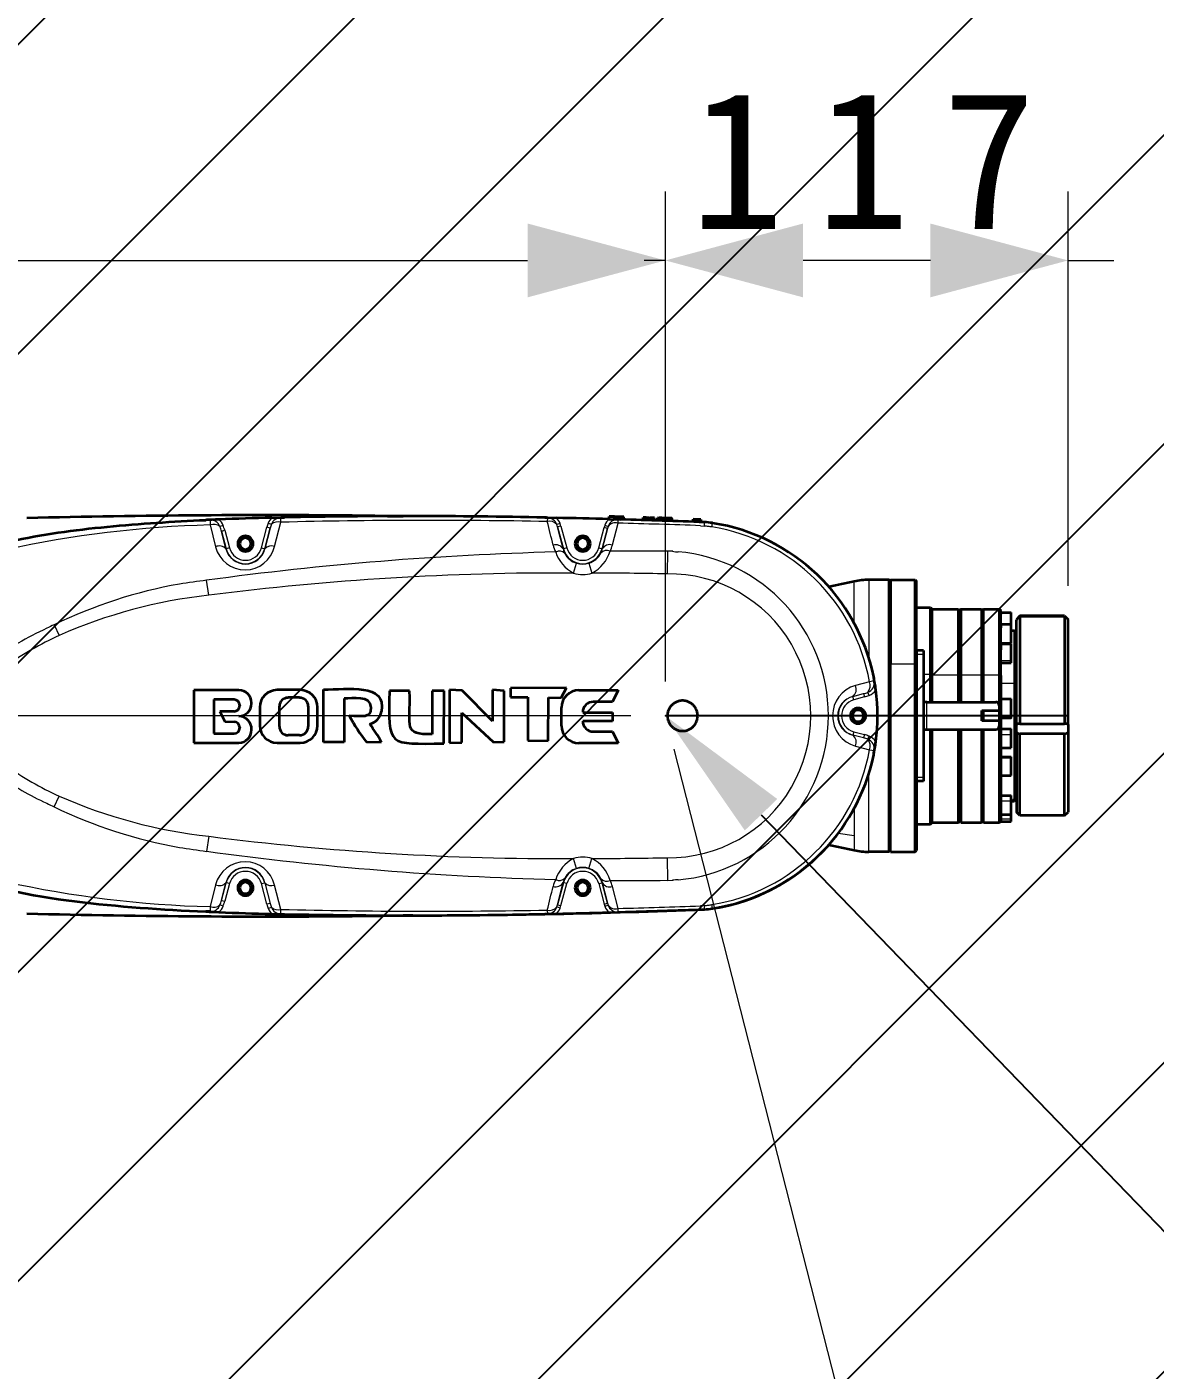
# Model space of a CAD drawing. Header units: millimetres. Extents: x 116 to 5831, y 100 to 4110.
# Drawn here: x 1907.9 to 2235.7, y 3316.3 to 3706.6 of the extents above; entities that cross this region are included whole.
import ezdxf
from ezdxf import colors
from ezdxf.entities.mleader import LeaderData, LeaderLine
from ezdxf.math import Vec2, Vec3

# ---------------------------------------------------------------- set-up
doc = ezdxf.new("R2010")
doc.units = ezdxf.units.MM
doc.header["$MEASUREMENT"] = 0
doc.linetypes.add('DASHEDDOT', pattern=[9.2, 3, -3, 0.2, -3])
doc.layers.get('0').update_dxf_attribs({"lineweight": 18})
doc.layers.add('图层0000', color=7, linetype='Continuous', lineweight=25)
doc.layers.add('图层1', color=7, linetype='Continuous', lineweight=35)
doc.dimstyles.new('线性样式 (GB)', dxfattribs={"dimtxt": 2, "dimasz": 2, "dimexe": 1, "dimexo": 0.5, "dimgap": 0.5, "dimtad": 1, "dimdsep": 46, "dimcen": -2.127267, "dimclrd": 7, "dimclre": 7, "dimclrt": 7, "dimadec": 0, "dimazin": 0, "dimtfac": 0.7, "dimtmove": 0, "dimatfit": 1, "dimfxl": 1, "dimfrac": 2, "dimtolj": 1, "dimtzin": 0, "dimlwd": 18, "dimlwe": 18, "dimarcsym": 0})

# ---------------------------------------------------------------- blocks, each defined once
blk = doc.blocks.new('DimBlk379')
at = {"layer": '图层0000', "color": 7, "linetype": 'Continuous', "lineweight": 18}
for p, q in [((1459.03, 3354.42), (1459.03, 3658.71)), ((2093.43, 3516.43), (2093.43, 3658.71)), ((1499.03, 3638.71), (2053.43, 3638.71))]:
    blk.add_line(p, q, dxfattribs=at)
at = {"layer": '图层0000', "color": 7, "linetype": 'Continuous', "lineweight": -3}
for points in [[(1499.03, 3649.43), (1459.03, 3638.71), (1499.03, 3627.99)], [(2053.43, 3627.99), (2093.43, 3638.71), (2053.43, 3649.43)]]:
    blk.add_solid(points, dxfattribs=at)
at = {"layer": '图层0000', "color": 7, "linetype": 'Continuous', "lineweight": 18, "insert": (1758.44, 3647.82), "char_height": 40, "attachment_point": 8, "line_spacing_factor": 1.2}
blk.add_mtext('\\T1.390625;\\W1;\\FSimSun|b0|i0;634.4', dxfattribs=at)
blk = doc.blocks.new('DimBlk380')
at = {"layer": '图层0000', "color": 7, "linetype": 'Continuous', "lineweight": 18}
for p, q in [((2093.43, 3516.43), (2093.43, 3658.71)), ((2210.43, 3544.18), (2210.43, 3658.71)), ((2093.43, 3638.71), (2087.29, 3638.71)), ((2170.43, 3638.71), (2133.43, 3638.71)), ((2210.43, 3638.71), (2223.73, 3638.71))]:
    blk.add_line(p, q, dxfattribs=at)
at = {"layer": '图层0000', "color": 7, "linetype": 'Continuous', "lineweight": -3}
for points in [[(2133.43, 3649.43), (2093.43, 3638.71), (2133.43, 3627.99)], [(2170.43, 3627.99), (2210.43, 3638.71), (2170.43, 3649.43)]]:
    blk.add_solid(points, dxfattribs=at)
at = {"layer": '图层0000', "color": 7, "linetype": 'Continuous', "lineweight": 18, "insert": (2155.51, 3647.82), "char_height": 40, "attachment_point": 8, "line_spacing_factor": 1.2}
blk.add_mtext('\\T1.343750;\\W1;\\FSimSun|b0|i0;117', dxfattribs=at)
blk = doc.blocks.new('DimBlk381')
at = {"layer": '图层0000', "color": 7, "linetype": 'Continuous', "lineweight": 18}
for p, q in [((2083.43, 3506.43), (816.68, 3506.43)), ((836.68, 3466.43), (836.68, 3384.42)), ((1449.03, 3344.42), (816.68, 3344.42)), ((836.68, 3344.42), (836.68, 3324.09))]:
    blk.add_line(p, q, dxfattribs=at)
at = {"layer": '图层0000', "color": 7, "linetype": 'Continuous', "lineweight": -3}
for points in [[(847.4, 3466.43), (836.68, 3506.43), (825.96, 3466.43)], [(825.96, 3384.42), (836.68, 3344.42), (847.4, 3384.42)]]:
    blk.add_solid(points, dxfattribs=at)
at = {"layer": '图层0000', "color": 7, "linetype": 'Continuous', "lineweight": 18, "insert": (827.58, 3396.1), "char_height": 40, "attachment_point": 8, "rotation": 90, "line_spacing_factor": 1.2}
blk.add_mtext('\\T1.484375;\\W1;\\FSimSun|b0|i0;162', dxfattribs=at)
blk = doc.blocks.new('DimBlk382')
at = {"layer": '图层0000', "color": 7, "linetype": 'Continuous', "lineweight": 18}
for p, q in [((2095.9, 3496.74), (2151.34, 3279.66)), ((1461.5, 3334.73), (1516.94, 3117.65)), ((1550.75, 3146.92), (2107.63, 3289.14))]:
    blk.add_line(p, q, dxfattribs=at)
at = {"layer": '图层0000', "color": 7, "linetype": 'Continuous', "lineweight": -3}
for points in [[(2110.29, 3278.75), (2146.39, 3299.04), (2104.98, 3299.52)], [(1548.09, 3157.31), (1511.99, 3137.03), (1553.4, 3136.54)]]:
    blk.add_solid(points, dxfattribs=at)
at = {"layer": '图层0000', "color": 7, "linetype": 'Continuous', "lineweight": 18, "insert": (1911.8, 3248.52), "char_height": 40, "attachment_point": 8, "rotation": 14.3259, "line_spacing_factor": 1.2}
blk.add_mtext('\\T1.406250;\\W1;\\FSimSun|b0|i0;654.76', dxfattribs=at)
blk = doc.blocks.new('ViewBlk16')
at = {"layer": '图层0000', "linetype": 'Continuous', "lineweight": -3}
h = blk.add_hatch(dxfattribs=at)
h.set_pattern_fill('ANSI31', color=256, scale=63.5, style=0, pattern_type=2)
h.set_pattern_definition([(45, (0, 0), (-44.9013, 44.9013), [])])
edge = h.paths.add_edge_path(flags=16)
edge.add_arc((1459.03, 2694.42), 1304.76, 355, 520)
edge.add_arc((848.23, 2916.73), 654.76, 359.30391, 520)
edge.add_arc((1459.03, 2694.42), 218.81, 7.8884, 78.4231)
edge.add_line((1675.77, 2724.45), (1675.77, 2144.68))
edge.add_arc((2106.55, 2637.77), 654.76, 228.85771, 355)
at = {"layer": '图层0000', "color": 251, "linetype": 'Continuous', "lineweight": 18}
for p, q in [((1981.73, 3562.67), (1981.7, 3564.01)), ((2008.98, 3564.5), (2008.64, 3564.51)), ((2059.15, 3563.97), (2059.13, 3562.86)), ((2079.68, 3562.4), (2079.71, 3563.47)), ((1961.19, 3561.88), (1962.75, 3555.52)), ((1964.96, 3561.73), (1964.03, 3561.39)), ((1964.44, 3560.05), (1965.41, 3560.31)), ((1965.77, 3554.91), (1964.44, 3560.05)), ((1964.44, 3560.05), (1965.82, 3554.93)), ((1965.41, 3560.31), (1966.78, 3555.19)), ((1976.07, 3555.19), (1977.68, 3561.19)), ((1977.04, 3554.93), (1978.65, 3560.93)), ((1978.65, 3560.93), (1977.1, 3554.91)), ((1978.65, 3560.93), (1977.68, 3561.19)), ((1978.06, 3562.4), (1978.99, 3562.06)), ((1979.9, 3555.6), (1981.73, 3562.67)), ((2062.85, 3562.29), (2061.91, 3561.96)), ((2063.08, 3561.56), (2062.11, 3561.3)), ((2063.73, 3554.9), (2062.11, 3561.3)), ((2062.11, 3561.3), (2063.82, 3554.93)), ((2063.08, 3561.56), (2064.78, 3555.19)), ((2074.07, 3555.19), (2075.66, 3561.11)), ((2075.04, 3554.93), (2076.62, 3560.85)), ((2076.62, 3560.85), (2075.12, 3554.9)), ((2076.62, 3560.85), (2075.66, 3561.11)), ((2075.86, 3561.77), (2076.8, 3561.45)), ((2078.04, 3556.05), (2079.68, 3562.4)), ((2103.67, 3561.65), (2104.83, 3561.55)), ((1965.82, 3554.93), (1965.77, 3554.91)), ((1966.78, 3555.19), (1965.82, 3554.93)), ((1976.07, 3555.19), (1977.04, 3554.93)), ((1977.04, 3554.93), (1977.1, 3554.91)), ((2063.82, 3554.93), (2063.73, 3554.9)), ((2064.78, 3555.19), (2063.82, 3554.93)), ((2074.07, 3555.19), (2075.04, 3554.93)), ((2075.12, 3554.9), (2075.04, 3554.93)), ((2094.04, 3554.23), (2093.92, 3547.66)), ((2095.56, 3554.21), (2094.04, 3554.23)), ((2066.75, 3547.89), (2067.65, 3550.75)), ((2071.21, 3550.76), (2072.11, 3547.89)), ((1960.79, 3541.43), (1960.16, 3545.81)), ((2148.32, 3533.31), (2148.32, 3545.46)), ((1915.85, 3532.89), (1917.29, 3529.75)), ((2195.43, 3534.18), (2196.43, 3535.17)), ((2196.43, 3535.17), (2209.43, 3535.17)), ((2209.43, 3535.17), (2210.43, 3534.18)), ((2194.73, 3515.89), (2194.73, 3531.17)), ((2166.43, 3524.32), (2168.43, 3524.32)), ((2190.93, 3527.55), (2193.93, 3527.55)), ((2158.83, 3521.54), (2166.03, 3521.54)), ((2166.03, 3521.54), (2166.43, 3521.39)), ((2190.93, 3522.52), (2193.93, 3522.52)), ((2152.76, 3516.3), (2148.66, 3515.23)), ((2154.14, 3516.55), (2152.76, 3516.3)), ((2168.43, 3518.48), (2170.43, 3518.48)), ((2170.43, 3518.48), (2170.93, 3518.29)), ((2170.93, 3518.29), (2178.63, 3518.29)), ((2178.63, 3518.29), (2178.93, 3518.17)), ((2178.93, 3518.13), (2179.33, 3518.29)), ((2179.33, 3518.29), (2185.33, 3518.29)), ((2185.33, 3518.29), (2185.58, 3518.19)), ((2185.83, 3518.29), (2185.58, 3518.19)), ((2185.83, 3518.29), (2190.53, 3518.29)), ((2190.53, 3518.29), (2190.93, 3518.13)), ((2190.93, 3515.89), (2194.73, 3515.89)), ((2194.73, 3515.89), (2194.73, 3481.67)), ((2147.91, 3512.07), (2151.01, 3512.87)), ((2147.92, 3512.04), (2147.91, 3512.07)), ((2147.92, 3512.04), (2151.01, 3512.87)), ((2148.18, 3511.07), (2147.92, 3512.04)), ((2151.01, 3512.87), (2151.26, 3511.9)), ((2152.62, 3512.33), (2152.27, 3513.25)), ((2194.93, 3513.69), (2195.03, 3513.69)), ((2195.03, 3513.69), (2195.43, 3513.54)), ((2151.26, 3511.9), (2148.18, 3511.07)), ((2169.43, 3502.42), (2169.43, 3510.42)), ((2155.1, 3506.42), (2158.43, 3506.42)), ((2190.93, 3505.88), (2193.93, 3505.88)), ((2147.91, 3500.79), (2147.92, 3500.82)), ((2151.01, 3499.99), (2147.91, 3500.79)), ((2148.18, 3501.79), (2147.92, 3500.82)), ((2151.01, 3499.99), (2147.92, 3500.82)), ((2148.18, 3501.79), (2151.26, 3500.96)), ((2151.26, 3500.96), (2151.01, 3499.99)), ((2152.27, 3499.61), (2152.62, 3500.53)), ((2193.93, 3500.94), (2190.93, 3500.94)), ((2148.66, 3497.63), (2152.76, 3496.56)), ((2152.76, 3496.56), (2154.14, 3496.31)), ((2193.93, 3494.14), (2190.93, 3494.14)), ((2168.43, 3488.53), (2166.43, 3488.53)), ((1915.85, 3479.98), (1917.29, 3483.11)), ((2193.93, 3481.6), (2190.93, 3481.6)), ((2148.32, 3479.55), (2148.32, 3471.51)), ((2193.93, 3476.42), (2190.93, 3476.42)), ((1960.79, 3471.43), (1960.16, 3467.05)), ((2148.32, 3471.51), (2143.65, 3472.27)), ((2148.32, 3471.51), (2148.32, 3467.38)), ((2158.83, 3469.93), (2158.43, 3470.3)), ((2093.92, 3465.2), (2094.04, 3458.63)), ((2067.65, 3462.11), (2066.75, 3464.97)), ((2071.21, 3462.11), (2072.11, 3464.97)), ((1962.75, 3457.34), (1961.19, 3450.99)), ((1964.44, 3452.81), (1965.77, 3457.95)), ((1964.44, 3452.81), (1965.82, 3457.93)), ((1966.78, 3457.67), (1965.41, 3452.55)), ((1965.77, 3457.95), (1965.82, 3457.93)), ((1966.78, 3457.67), (1965.82, 3457.93)), ((1976.07, 3457.67), (1977.04, 3457.93)), ((1977.68, 3451.67), (1976.07, 3457.67)), ((1977.04, 3457.93), (1977.1, 3457.95)), ((1977.04, 3457.93), (1978.65, 3451.93)), ((1977.1, 3457.95), (1978.65, 3451.93)), ((2062.11, 3451.56), (2063.73, 3457.96)), ((2063.82, 3457.93), (2062.11, 3451.56)), ((2063.08, 3451.3), (2064.78, 3457.67)), ((2063.73, 3457.96), (2063.82, 3457.93)), ((2064.78, 3457.67), (2063.82, 3457.93)), ((2074.07, 3457.67), (2075.04, 3457.93)), ((2074.07, 3457.67), (2075.66, 3451.75)), ((2075.04, 3457.93), (2075.12, 3457.96)), ((2076.62, 3452.01), (2075.04, 3457.93)), ((2075.12, 3457.96), (2076.62, 3452.01)), ((2094.04, 3458.63), (2095.56, 3458.65)), ((1981.73, 3450.19), (1979.9, 3457.26)), ((2079.68, 3450.46), (2078.04, 3456.82)), ((1964.96, 3451.13), (1964.03, 3451.47)), ((1964.44, 3452.81), (1965.41, 3452.55)), ((1978.65, 3451.93), (1977.68, 3451.67)), ((1978.06, 3450.46), (1978.99, 3450.8)), ((1981.7, 3448.85), (1981.73, 3450.19)), ((2059.13, 3450), (2059.15, 3448.89)), ((2062.85, 3450.57), (2061.91, 3450.89)), ((2062.11, 3451.56), (2063.08, 3451.3)), ((2075.66, 3451.75), (2076.62, 3452.01)), ((2075.86, 3451.08), (2076.8, 3451.41)), ((2079.71, 3449.39), (2079.68, 3450.46)), ((2104.83, 3451.31), (2103.67, 3451.21))]:
    blk.add_line(p, q, dxfattribs=at)
at = {"layer": '图层0000', "color": 7}
blk.add_line((2210.43, 3506.43), (2093.43, 3506.43), dxfattribs=at)
blk.add_arc((1459.03, 2694.42), 1304.76, 355, 160, dxfattribs=at)
at = {"layer": '图层0000', "color": 251, "linetype": 'Continuous', "lineweight": 18}
for centre, radius, start, end in [((2077.7, 3567.09), 116.63, 181.8546, 182.5609), ((1961.27, 3560.36), 2.95, 20.3566, 92.5947), ((1961.27, 3560.36), 3.94, 20.3566, 52.1113), ((1981.77, 3561.05), 3.95, 131.9883, 159.9542), ((1981.77, 3561.05), 2.96, 91.382, 159.9542), ((1980.89, 3559.96), 2.83, 72.7563, 132.0444), ((2024.79, 1831.2), 1732, 88.86392, 91.42468), ((2059.84, 3560.31), 2.65, 38.6579, 105.6612), ((-287.5, 2977.1), 2418.63, 13.84783, 14.01573), ((2059.09, 3560.99), 2.98, 19.1408, 88.8438), ((2059.09, 3560.99), 3.98, 19.1408, 47.7914), ((2079.62, 3560.48), 3.98, 129.4583, 161.0421), ((2079.62, 3560.48), 2.98, 88.3716, 161.0421), ((1969.39, 3246.67), 315.31, 91.4913, 102.3981), ((1962.16, 3559.01), 3.03, 51.8264, 108.8032), ((1946.35, 3555.25), 18.72, 14.8497, 19.1423), ((1949.96, 3556.18), 15.99, 14.9596, 20.3189), ((1991.63, 3557.46), 14.44, 159.9829, 165.0309), ((1994.75, 3556.66), 16.66, 161.075, 165.1474), ((2050.84, 3558.31), 11.66, 14.8601, 18.2891), ((2052.79, 3558.8), 10.65, 14.9928, 19.1348), ((2085.34, 3558.52), 10.02, 161.0467, 165.0056), ((2087.09, 3558.08), 10.83, 161.8423, 165.1409), ((2078.93, 3559.84), 2.67, 73.718, 142.7623), ((2002.94, 704.84), 2858.59, 87.98063, 88.4617), ((2100.84, 3561.86), 4, 355.475, 11.494), ((2101.98, 3530.73), 30.94, 82.7014, 84.7166), ((2104.02, 3543.29), 18.24, 80.7587, 84.0543), ((2073.61, 3566.65), 33.76, 350.8704, 352.8343), ((2098.04, 3506.4), 55.61, 10.2529, 80.7788), ((1963.84, 3553.13), 2.63, 42.8626, 114.485), ((1971.32, 3557.64), 8.82, 193.9371, 346.6176), ((1971.43, 3556.35), 5.84, 194.2354, 345.7339), ((1971.43, 3556.43), 5.81, 195, 345), ((1971.43, 3556.43), 4.81, 195, 345), ((1978.97, 3553.32), 2.46, 67.873, 139.7976), ((2061.61, 3553.64), 2.46, 30.7767, 108.4398), ((2069.44, 3558.1), 8.86, 193.8042, 207.4199), ((2069.41, 3556.3), 5.84, 193.8303, 207.512), ((2069.43, 3556.43), 5.81, 195, 345), ((2069.43, 3556.43), 4.81, 195, 345), ((2069.45, 3556.29), 5.84, 333.8249, 346.2377), ((2077.28, 3553.68), 2.48, 72.1755, 150.5052), ((2069.46, 3558.26), 8.86, 333.1331, 345.5046), ((2086.13, 2619.67), 934.67, 91.50535, 97.74549), ((2062.62, 3552.04), 2.23, 44.2944, 118.007), ((2071.61, 3557.25), 10.55, 197.8856, 242.5758), ((2069.37, 3556.31), 5.82, 207.745, 252.7942), ((2069.49, 3556.3), 5.81, 287.2271, 333.5628), ((2067.16, 3557.33), 10.66, 297.6232, 343.2299), ((2076.39, 3552.22), 2.26, 64.3153, 138.5726), ((2083.84, 2595.09), 959.19, 89.39077, 90.38674), ((2097.03, 3562.69), 8.61, 260.1135, 270.6652), ((2092.97, 3506.43), 47.83, 274.9919, 85.0081), ((2062.23, 2750.26), 797.65, 89.67493, 97.30625), ((2069.43, 3556.43), 8.95, 252.6246, 287.4164), ((2069.43, 3556.43), 5.95, 252.6246, 287.4164), ((2069.38, 2247.85), 1300.05, 88.91837, 89.87976), ((2094.45, 3506.43), 41.24, 269.2547, 90.7453), ((1976.48, 3408.01), 138.81, 100.0588, 115.8987), ((2046.85, 2901.55), 650.06, 97.66313, 98.36883), ((1976.61, 3395.67), 146.62, 96.195, 113.8648), ((1970.44, 3416.48), 128.58, 115.1268, 116.1944), ((2151.24, 3516.02), 2.95, 290.4845, 10.2861), ((2149.85, 3515.2), 3.11, 321.1731, 20.5467), ((2194.77, 3515.71), 0.193, 35.319, 102.7862), ((2151.17, 3506.43), 9.15, 105.8891, 254.1109), ((2149.33, 3506.43), 5.82, 104.0345, 255.9655), ((2149.43, 3506.43), 5.81, 105, 255), ((2146.26, 3514.13), 2.64, 308.7961, 24.4915), ((2146.6, 3529.48), 17.19, 284.861, 289.2745), ((2147.43, 3526.22), 14.82, 284.9776, 290.4648), ((2151.24, 3516.02), 3.94, 290.4845, 328.5544), ((2149.43, 3506.43), 4.81, 105, 255), ((2146.26, 3498.73), 2.64, 335.4996, 51.2185), ((2147.43, 3486.64), 14.82, 69.5352, 75.0224), ((2151.24, 3496.84), 3.94, 31.4456, 69.5155), ((2098.04, 3506.46), 55.61, 279.2212, 349.7471), ((2146.59, 3483.38), 17.19, 70.7237, 75.1372), ((2149.85, 3497.66), 3.11, 339.4472, 38.8363), ((2151.24, 3496.84), 2.95, 349.7139, 69.5155), ((1970.52, 3596.55), 128.76, 243.8064, 244.8725), ((1976.61, 3617.19), 146.61, 246.1347, 263.8055), ((1976.48, 3604.85), 138.81, 244.101, 259.9412), ((2062.23, 4262.61), 797.65, 262.69377, 270.32503), ((2047.4, 4115.2), 653.99, 261.63303, 262.33449), ((2086.14, 4393.25), 934.72, 262.25454, 268.49433), ((2069.43, 3456.43), 8.95, 72.5836, 107.3754), ((2069.38, 4765.01), 1300.04, 270.12024, 271.08163), ((1971.32, 3455.22), 8.82, 13.3764, 166.0703), ((1971.43, 3456.51), 5.84, 14.2568, 165.7758), ((1971.43, 3456.43), 5.81, 15, 165), ((2071.61, 3455.61), 10.55, 117.425, 162.119), ((2069.43, 3456.43), 5.81, 15, 165), ((2069.37, 3456.55), 5.81, 107.2013, 152.2676), ((2069.43, 3456.43), 5.95, 72.5836, 107.3754), ((2069.49, 3456.56), 5.81, 26.4301, 72.7714), ((2067.16, 3455.53), 10.66, 16.7662, 62.3751), ((1969.4, 3766.19), 315.31, 257.6018, 268.5085), ((1963.84, 3459.74), 2.63, 245.5145, 317.1127), ((1971.43, 3456.43), 4.81, 15, 165), ((1978.97, 3459.54), 2.46, 220.2267, 292.1296), ((2069.45, 3454.77), 8.87, 152.5853, 166.1988), ((2061.61, 3459.22), 2.46, 251.5553, 329.206), ((2062.62, 3460.82), 2.23, 241.9879, 315.6838), ((2069.41, 3456.56), 5.85, 152.4958, 166.1742), ((2069.43, 3456.43), 4.81, 15, 165), ((2076.39, 3460.64), 2.26, 221.4475, 295.6904), ((2069.44, 3456.57), 5.85, 13.7576, 26.1671), ((2077.28, 3459.18), 2.48, 209.511, 287.8295), ((2083.84, 4417.72), 959.14, 269.61309, 270.60911), ((2069.46, 3454.6), 8.86, 14.4921, 26.8615), ((2097.03, 3450.19), 8.59, 89.3222, 99.9001), ((-289.02, 4036.01), 2420.17, 345.98723, 346.15506), ((1961.27, 3452.5), 2.95, 267.4054, 339.6434), ((2077.71, 3445.77), 116.64, 177.4393, 178.1458), ((1962.16, 3453.85), 3.03, 251.1962, 308.1536), ((1961.27, 3452.5), 3.94, 307.8888, 339.6434), ((1946.35, 3457.61), 18.72, 340.8582, 345.1508), ((1949.96, 3456.68), 15.99, 339.6811, 345.0404), ((1991.63, 3455.4), 14.44, 194.969, 200.0168), ((1981.77, 3451.81), 3.95, 200.0456, 228.0117), ((1994.75, 3456.2), 16.67, 194.8521, 198.9242), ((1980.89, 3452.9), 2.83, 227.9759, 287.2461), ((1981.77, 3451.81), 2.96, 200.0456, 268.618), ((2024.79, 5181.63), 1731.97, 268.57529, 271.1361), ((2059.84, 3452.55), 2.65, 254.3349, 321.3253), ((2059.09, 3451.87), 2.98, 271.1562, 340.8592), ((2059.09, 3451.87), 3.98, 312.2086, 340.8592), ((2050.84, 3454.55), 11.66, 341.7116, 345.1404), ((2052.79, 3454.06), 10.65, 340.8652, 345.0072), ((2085.34, 3454.34), 10.02, 194.9944, 198.9533), ((2079.62, 3452.38), 3.98, 198.9579, 230.5417), ((2087.09, 3454.78), 10.83, 194.8586, 198.157), ((2078.93, 3453.02), 2.67, 217.2539, 286.2857), ((2079.62, 3452.38), 2.98, 198.9579, 271.6284), ((2002.94, 6308.02), 2858.59, 271.53831, 272.01938), ((2100.83, 3451), 4.01, 348.518, 4.517), ((2099.6, 3482.9), 33.12, 278.9681, 279.2668), ((2101.98, 3482.13), 30.95, 275.2834, 277.2982), ((2104.01, 3469.69), 18.36, 275.9568, 279.23), ((2073.78, 3446.24), 33.59, 7.1557, 9.1307)]:
    blk.add_arc(centre, radius, start, end, dxfattribs=at)
for points, knots in [([(2152.58, 3545.92), (2152.58, 3545.92), (2152.57, 3541.97), (2152.58, 3530.37), (2152.58, 3523.15)], [0.05835955, 0.05835955, 0.05835955, 0.05835955, 0.07935244, 0.10351804, 0.10351804, 0.10351804, 0.10351804]), ([(1913.69, 3531.85), (1908.08, 3529.19), (1899.15, 3524.28), (1890.53, 3515.06), (1888.24, 3505.59), (1891.44, 3496.38), (1900.62, 3487.78), (1908.78, 3483.34), (1913.69, 3481.01)], [0, 0, 0, 0, 0.01862281, 0.03026207, 0.03724563, 0.04655703, 0.05819629, 0.07449126, 0.07449126, 0.07449126, 0.07449126]), ([(1917.29, 3529.75), (1911.88, 3527.25), (1904.63, 3523.27), (1895.97, 3515.78), (1891.68, 3509.48), (1892.51, 3503), (1895.66, 3497.36), (1903.73, 3490.05), (1911.89, 3485.61), (1917.29, 3483.11)], [0, 0, 0, 0, 0.0177713, 0.02443553, 0.03443189, 0.03887471, 0.04331754, 0.05331389, 0.07108519, 0.07108519, 0.07108519, 0.07108519]), ([(2152.58, 3466.92), (2152.58, 3466.92), (2152.57, 3471.93), (2152.58, 3484.06), (2152.58, 3489.71)], [0.06250672, 0.06250672, 0.06250672, 0.06250672, 0.08874707, 0.10765416, 0.10765416, 0.10765416, 0.10765416])]:
    blk.add_open_spline(points, degree=3, knots=knots, dxfattribs=at)
for points in [[(2109.52, 3450.83), (2109.52, 3450.83), (2109.51, 3450.84), (2109.51, 3450.85)], [(2008.64, 3448.34), (2008.64, 3448.34), (2008.87, 3448.35), (2009.3, 3448.35)]]:
    blk.add_open_spline(points, degree=3, dxfattribs=at)
at = {"layer": '图层0000', "color": 7, "linetype": 'DASHEDDOT', "lineweight": 18}
for p in [(2093.43, 3506.43), (2210.43, 3506.43)]:
    blk.add_point(p, dxfattribs=at)
at = {"layer": '图层1', "color": 7, "linetype": 'Continuous', "lineweight": 35}
for p, q in [((1979.13, 3563.98), (1982.74, 3564.07)), ((2058.46, 3564), (2061.77, 3563.93)), ((2078.7, 3564.29), (2077.08, 3564.34)), ((2077.08, 3564.34), (2077.08, 3564.33)), ((2077.08, 3564.33), (2078.7, 3564.28)), ((2077.08, 3563.55), (2077.08, 3564.33)), ((2077.1, 3563.55), (2080.34, 3563.46)), ((2079.76, 3564.27), (2078.7, 3564.3)), ((2078.7, 3564.3), (2078.7, 3564.29)), ((2078.7, 3564.28), (2078.7, 3564.27)), ((2078.7, 3564.27), (2079.76, 3564.24)), ((2078.7, 3563.51), (2078.7, 3564.27)), ((2079.76, 3564.26), (2079.76, 3564.27)), ((2081.39, 3564.21), (2079.76, 3564.26)), ((2079.76, 3564.24), (2079.76, 3564.25)), ((2079.76, 3564.25), (2081.39, 3564.2)), ((2079.76, 3563.48), (2079.76, 3564.24)), ((2081.39, 3564.2), (2081.39, 3564.21)), ((2081.39, 3563.43), (2081.39, 3564.2)), ((2087.87, 3564), (2087.01, 3564.02)), ((2087.01, 3564.02), (2088.74, 3563.96)), ((2087.01, 3563.26), (2087.01, 3564.02)), ((2088.74, 3563.97), (2087.87, 3564)), ((2088.74, 3563.21), (2088.74, 3563.96)), ((2090.26, 3563.96), (2089.12, 3564)), ((2089.12, 3564), (2089.12, 3563.97)), ((2090.26, 3563.93), (2090.26, 3563.96)), ((2090.26, 3563.16), (2090.26, 3563.93)), ((2092.46, 3563.86), (2091.16, 3563.9)), ((2091.16, 3563.13), (2091.16, 3563.9)), ((2092.42, 3563.9), (2091.67, 3563.89)), ((2095.31, 3563.8), (2092.42, 3563.9)), ((2093.33, 3563.83), (2092.46, 3563.86)), ((2092.63, 3563.86), (2093.38, 3563.84)), ((2093.47, 3563.84), (2093.08, 3563.86)), ((2093.27, 3563.06), (2093.27, 3563.82)), ((2093.38, 3563.82), (2093.38, 3563.84)), ((2093.47, 3563.85), (2095.31, 3563.79)), ((2095.31, 3563.79), (2095.31, 3563.8)), ((2095.31, 3563.77), (2095.31, 3563.79)), ((2095.39, 3562.99), (2095.39, 3563.77)), ((2103.7, 3563.49), (2101.5, 3563.57)), ((2101.5, 3563.57), (2101.5, 3563.56)), ((2101.5, 3563.56), (2103.7, 3563.49)), ((2101.5, 3562.78), (2101.5, 3563.56)), ((2103.7, 3563.49), (2103.7, 3563.49)), ((2103.7, 3563.49), (2103.7, 3562.7)), ((2158.43, 3545.92), (2152.58, 3545.92)), ((2158.43, 3506.42), (2158.43, 3545.92)), ((2158.83, 3545.92), (2158.43, 3545.52)), ((2158.83, 3545.92), (2158.83, 3521.54)), ((2158.83, 3545.92), (2166.03, 3545.92)), ((2166.03, 3521.54), (2166.03, 3545.92)), ((2166.03, 3545.92), (2166.43, 3545.52)), ((2166.43, 3525.22), (2166.43, 3545.52)), ((2166.43, 3537.92), (2170.43, 3537.92)), ((2170.43, 3518.48), (2170.43, 3537.92)), ((2170.43, 3537.92), (2170.93, 3537.42)), ((2170.93, 3518.29), (2170.93, 3537.42)), ((2170.93, 3537.42), (2178.63, 3537.42)), ((2178.63, 3518.29), (2178.63, 3537.42)), ((2178.63, 3537.42), (2178.93, 3537.12)), ((2179.33, 3537.42), (2178.93, 3537.02)), ((2178.93, 3518.17), (2178.93, 3537.12)), ((2179.33, 3537.42), (2179.33, 3518.29)), ((2179.33, 3537.42), (2185.33, 3537.42)), ((2185.33, 3537.42), (2185.33, 3518.29)), ((2185.33, 3537.42), (2185.58, 3537.17)), ((2185.83, 3537.42), (2185.58, 3537.17)), ((2185.58, 3537.17), (2185.58, 3518.19)), ((2185.83, 3518.29), (2185.83, 3537.42)), ((2185.83, 3537.42), (2190.53, 3537.42)), ((2190.53, 3518.29), (2190.53, 3537.42)), ((2190.53, 3537.42), (2190.93, 3537.02)), ((2190.93, 3536.4), (2190.93, 3537.02)), ((2190.93, 3536.4), (2190.93, 3535.94)), ((2190.93, 3536.4), (2193.93, 3536.4)), ((2190.93, 3532.99), (2190.93, 3535.94)), ((2193.93, 3533.05), (2193.93, 3536.4)), ((2196.43, 3535.42), (2195.43, 3534.42)), ((2196.43, 3535.17), (2196.43, 3535.42)), ((2209.43, 3535.42), (2196.43, 3535.42)), ((2209.43, 3535.42), (2209.43, 3535.17)), ((2209.43, 3535.42), (2210.43, 3534.42)), ((2190.93, 3533.05), (2193.93, 3533.05)), ((2190.93, 3532.99), (2190.93, 3532.01)), ((2190.93, 3527), (2190.93, 3532.01)), ((2193.93, 3527.55), (2193.93, 3533.05)), ((2195.43, 3534.42), (2195.43, 3534.18)), ((2195.43, 3503.86), (2195.43, 3534.18)), ((2196.43, 3535.17), (2196.43, 3504.13)), ((2209.43, 3535.17), (2209.43, 3504.13)), ((2210.43, 3534.18), (2210.43, 3534.42)), ((2210.43, 3503.86), (2210.43, 3534.18)), ((2193.93, 3531.17), (2194.73, 3531.17)), ((2194.93, 3515.82), (2194.93, 3530.97)), ((2168.43, 3525.42), (2166.43, 3525.42)), ((2166.43, 3525.22), (2166.43, 3524.32)), ((2166.43, 3524.32), (2166.43, 3488.53)), ((2168.43, 3525.42), (2168.43, 3524.32)), ((2168.43, 3524.32), (2168.43, 3488.53)), ((2190.93, 3527.55), (2193.93, 3527.55)), ((2190.93, 3527.36), (2193.93, 3527.36)), ((2190.93, 3527), (2190.93, 3525.57)), ((2190.93, 3518.13), (2190.93, 3525.57)), ((2193.93, 3522.52), (2193.93, 3527.36)), ((2194.93, 3525.42), (2195.03, 3525.42)), ((2195.03, 3525.42), (2195.03, 3513.69)), ((2195.03, 3525.42), (2195.43, 3525.02)), ((2158.83, 3469.93), (2158.83, 3521.54)), ((2166.03, 3466.92), (2166.03, 3521.54)), ((2190.93, 3521.86), (2193.93, 3521.86)), ((2193.93, 3521.86), (2193.93, 3522.52)), ((2170.43, 3510.42), (2170.43, 3518.48)), ((2170.93, 3510.42), (2170.93, 3518.29)), ((2178.63, 3510.42), (2178.63, 3518.29)), ((2178.93, 3510.42), (2178.93, 3518.17)), ((2179.33, 3518.29), (2179.33, 3510.42)), ((2185.33, 3518.29), (2185.33, 3510.42)), ((2185.58, 3518.19), (2185.58, 3510.42)), ((2185.83, 3510.42), (2185.83, 3518.29)), ((2190.53, 3475.42), (2190.53, 3518.29)), ((2190.93, 3518.13), (2190.93, 3509.76)), ((1969.52, 3513.9), (1956.45, 3513.9)), ((1956.45, 3513.9), (1956.46, 3506.31)), ((1987.34, 3513.93), (1980.63, 3513.93)), ((1994.1, 3498.73), (1994.14, 3514.09)), ((2019.14, 3513.72), (2013.26, 3513.67)), ((2025.65, 3513.65), (2025.64, 3501.07)), ((2029.13, 3513.71), (2025.65, 3513.65)), ((2029.1, 3498.37), (2029.13, 3513.71)), ((2030.72, 3513.94), (2030.7, 3498.59)), ((2034.44, 3513.73), (2030.72, 3513.94)), ((2043.17, 3504.88), (2034.44, 3513.73)), ((2043.19, 3513.99), (2043.17, 3504.88)), ((2046.6, 3513.67), (2043.19, 3513.99)), ((2046.58, 3498.87), (2046.6, 3513.67)), ((2064.76, 3514.6), (2048.41, 3514.5)), ((2048.41, 3514.5), (2048.42, 3511.83)), ((2063.21, 3511.69), (2064.76, 3514.6)), ((2068.31, 3513.85), (2079.77, 3513.85)), ((2079.77, 3513.85), (2078.09, 3510.49)), ((2194.93, 3481.87), (2194.93, 3515.82)), ((2195.03, 3513.69), (2195.03, 3487.42)), ((1968.11, 3511.14), (1962.24, 3511.14)), ((1962.24, 3511.14), (1962.24, 3501.25)), ((1969.77, 3509.48), (1969.77, 3509.39)), ((1973.21, 3510.01), (1973.21, 3510.21)), ((1975.59, 3508.89), (1975.59, 3503.59)), ((1981.29, 3503.3), (1981.29, 3509.18)), ((1987.17, 3511.7), (1983.81, 3511.7)), ((1989.69, 3509.18), (1989.69, 3503.3)), ((1992.37, 3503.59), (1992.37, 3508.89)), ((2000.13, 3511.43), (2000.12, 3498.77)), ((2048.42, 3511.83), (2053.51, 3511.83)), ((2053.51, 3511.83), (2053.5, 3499.27)), ((2059.42, 3499.18), (2059.46, 3511.71)), ((2059.46, 3511.71), (2063.21, 3511.69)), ((2063.27, 3503.52), (2063.27, 3508.81)), ((2078.09, 3510.49), (2072.48, 3510.49)), ((2169.43, 3510.42), (2168.43, 3510.42)), ((2169.43, 3510.42), (2189.43, 3510.42)), ((2190.43, 3509.42), (2190.43, 3507.92)), ((2190.93, 3511.37), (2193.93, 3511.37)), ((2190.93, 3509.76), (2190.93, 3507.89)), ((2193.93, 3505.88), (2193.93, 3511.37)), ((1956.46, 3506.31), (1956.45, 3498.62)), ((1968.11, 3507.68), (1964.01, 3507.68)), ((1964.01, 3507.68), (1965.43, 3504.78)), ((1965.43, 3504.78), (1968.11, 3504.71)), ((2034.31, 3498.67), (2034.27, 3507.27)), ((2034.27, 3507.27), (2043.52, 3498.72)), ((2069.42, 3507.43), (2078.09, 3507.43)), ((2078.09, 3504.9), (2069.42, 3504.9)), ((2078.09, 3507.43), (2078.09, 3504.9)), ((2158.43, 3466.92), (2158.43, 3506.42)), ((2185.43, 3504.92), (2185.43, 3507.92)), ((2185.43, 3507.92), (2190.43, 3507.92)), ((2190.43, 3504.92), (2185.43, 3504.92)), ((2185.58, 3507.92), (2185.58, 3504.92)), ((2185.83, 3504.92), (2185.83, 3507.92)), ((2190.43, 3504.92), (2190.43, 3503.42)), ((2190.93, 3507.89), (2190.93, 3500.19)), ((2190.93, 3505.87), (2193.93, 3505.87)), ((1962.24, 3501.25), (1968.11, 3501.25)), ((1969.77, 3503), (1969.77, 3502.91)), ((1973.21, 3502.31), (1973.21, 3502.51)), ((1987.17, 3500.78), (1983.81, 3500.78)), ((2072.48, 3501.84), (2078.09, 3501.84)), ((2078.09, 3501.84), (2079.77, 3498.49)), ((2168.43, 3502.42), (2169.43, 3502.42)), ((2169.43, 3502.42), (2189.43, 3502.42)), ((2170.43, 3474.92), (2170.43, 3502.42)), ((2170.93, 3475.42), (2170.93, 3502.42)), ((2178.63, 3475.42), (2178.63, 3502.42)), ((2178.93, 3475.72), (2178.93, 3502.42)), ((2179.33, 3502.42), (2179.33, 3475.42)), ((2185.33, 3502.42), (2185.33, 3475.42)), ((2185.58, 3502.42), (2185.58, 3475.67)), ((2185.83, 3475.42), (2185.83, 3502.42)), ((2190.93, 3502.64), (2193.93, 3502.64)), ((2193.93, 3500.94), (2193.93, 3502.64)), ((2193.93, 3497.14), (2193.93, 3500.94)), ((2195.43, 3501.68), (2195.43, 3503.86)), ((2195.43, 3501.68), (2195.43, 3478.42)), ((2196.43, 3504.13), (2209.43, 3504.13)), ((2196.43, 3477.42), (2196.43, 3501.16)), ((2209.43, 3501.16), (2196.43, 3501.16)), ((2209.43, 3477.42), (2209.43, 3501.16)), ((2210.43, 3503.86), (2210.43, 3501.68)), ((2210.43, 3501.68), (2210.43, 3478.42)), ((1956.45, 3498.62), (1969.52, 3498.62)), ((1980.63, 3498.55), (1987.34, 3498.55)), ((2000.12, 3498.77), (1994.1, 3498.73)), ((2010.91, 3498.71), (2006.66, 3498.72)), ((2030.7, 3498.59), (2034.31, 3498.67)), ((2043.52, 3498.72), (2046.58, 3498.87)), ((2053.5, 3499.27), (2059.42, 3499.18)), ((2079.77, 3498.49), (2068.31, 3498.49)), ((2190.93, 3500.19), (2190.93, 3498.37)), ((2190.93, 3498.37), (2190.93, 3491.24)), ((2190.93, 3497.14), (2193.93, 3497.14)), ((2190.93, 3494.54), (2193.93, 3494.54)), ((2193.93, 3494.14), (2193.93, 3494.54)), ((2193.93, 3489.04), (2193.93, 3494.14)), ((2190.93, 3491.24), (2190.93, 3489.64)), ((2190.93, 3489.64), (2190.93, 3478.52)), ((2190.93, 3489.04), (2193.93, 3489.04)), ((2166.43, 3488.53), (2166.43, 3487.62)), ((2166.43, 3487.62), (2166.43, 3467.32)), ((2168.43, 3487.43), (2166.43, 3487.43)), ((2168.43, 3488.53), (2168.43, 3487.43)), ((2194.93, 3487.42), (2195.03, 3487.42)), ((2195.03, 3487.42), (2195.43, 3487.82)), ((2190.93, 3483.3), (2193.93, 3483.3)), ((2193.93, 3481.6), (2193.93, 3483.3)), ((2193.93, 3481.67), (2194.73, 3481.67)), ((2193.93, 3477.8), (2193.93, 3481.6)), ((2190.93, 3478.52), (2190.93, 3477.81)), ((2190.93, 3477.81), (2190.93, 3476)), ((2190.93, 3477.8), (2193.93, 3477.8)), ((2193.93, 3476.42), (2193.93, 3477.8)), ((2196.43, 3477.42), (2195.43, 3478.42)), ((2209.43, 3477.42), (2196.43, 3477.42)), ((2209.43, 3477.42), (2210.43, 3478.42)), ((2166.43, 3474.92), (2170.43, 3474.92)), ((2170.43, 3474.92), (2170.93, 3475.42)), ((2170.93, 3475.42), (2178.63, 3475.42)), ((2178.63, 3475.42), (2178.93, 3475.72)), ((2179.33, 3475.42), (2178.93, 3475.82)), ((2179.33, 3475.42), (2185.33, 3475.42)), ((2185.33, 3475.42), (2185.58, 3475.67)), ((2185.83, 3475.42), (2185.58, 3475.67)), ((2185.83, 3475.42), (2190.53, 3475.42)), ((2190.53, 3475.42), (2190.93, 3475.82)), ((2190.93, 3476), (2190.93, 3475.76)), ((2190.93, 3475.76), (2193.93, 3475.76)), ((2193.93, 3475.76), (2193.93, 3476.42)), ((2158.83, 3466.92), (2158.83, 3469.93)), ((2158.43, 3466.92), (2152.58, 3466.92)), ((2158.83, 3466.92), (2158.43, 3467.32)), ((2158.83, 3466.92), (2166.03, 3466.92)), ((2166.03, 3466.92), (2166.43, 3467.32)), ((1979.13, 3448.88), (1982.74, 3448.79)), ((2020.05, 3448.43), (2017.27, 3448.41)), ((2017.27, 3448.41), (2017.57, 3448.41)), ((2058.46, 3448.86), (2061.77, 3448.93)), ((2077.1, 3449.31), (2080.34, 3449.4))]:
    blk.add_line(p, q, dxfattribs=at)
blk.add_circle((2194.73, 3481.87), 0.2, dxfattribs=at)
for centre, radius, start, end in [((1977.39, 650.27), 2914.43, 89.38407, 91.36577), ((1997.08, 2756.88), 807.28, 92.3711, 92.6388), ((2004.48, 2572.28), 992.02, 91.46417, 92.35677), ((1982.99, 3551.17), 12.91, 91.1134, 95.7154), ((2018.89, 1742.17), 1822.26, 88.75558, 91.13679), ((2008.87, 3563.61), 0.922, 99.2653, 104.7173), ((2008.62, 3562.51), 2, 87.9732, 89.5918), ((2008.7, 3562.54), 1.98, 81.0522, 89.4683), ((2058.22, 3551.47), 12.53, 85.7453, 88.9123), ((2007.64, 1054.12), 2510.39, 88.41464, 88.76463), ((2079.98, 3551.14), 12.33, 88.3006, 91.2404), ((1990.42, 459.46), 3105.31, 87.88981, 88.34063), ((2088.98, 3567.08), 3.12, 265.6798, 272.6664), ((2089.96, 3586.25), 22.32, 266.8619, 270.7689), ((2096.55, 3679.33), 115.56, 267.3288, 268.3758), ((2096.16, 3636.12), 72.36, 267.7119, 269.3935), ((2094.47, 3591.29), 27.48, 267.6408, 269.5562), ((2092.81, 3539.01), 24.84, 86.667, 88.6786), ((2092.13, 3506.9), 56.96, 86.7134, 88.651), ((2104.02, 3542.52), 20.16, 81.1792, 87.9018), ((2098.43, 3506.43), 56.67, 11.5072, 81.1823), ((1971.43, 3556.43), 2.25, 0, 180), ((1971.43, 3556.43), 2.25, 180, 360), ((1971.43, 3556.43), 1.65, 90, 270), ((1971.43, 3556.43), 1.65, 270, 90), ((2069.43, 3556.43), 2.25, 0, 180), ((2069.43, 3556.43), 2.25, 180, 360), ((2069.43, 3556.43), 1.65, 90, 270), ((2069.43, 3556.43), 1.65, 270, 90), ((2516.61, 1849.55), 1735.44, 102.25199, 102.50008), ((2152.58, 3525.92), 20, 90.0001, 102.286), ((2194.73, 3530.97), 0.2, 0, 90), ((2142.86, 3515.42), 11.34, 5.689, 11.757), ((2098.45, 3506.43), 56.65, 7.6412, 11.5081), ((1969.51, 3510.2), 3.7, 0.1186, 89.8814), ((1980.64, 3508.88), 5.05, 90.1186, 179.8814), ((1987.33, 3508.88), 5.05, 0.1186, 89.8814), ((2068.32, 3508.8), 5.05, 90.1186, 179.8814), ((2098.43, 3506.43), 56.67, 352.358, 7.642), ((1968.11, 3509.47), 1.66, 0.1186, 89.8814), ((1968.07, 3509.38), 1.7, 271.5267, 0.2207), ((1969.51, 3510.02), 3.7, 270.1186, 359.8814), ((1983.82, 3509.17), 2.52, 90.1165, 179.8835), ((1987.16, 3509.17), 2.52, 0.1155, 89.8806), ((2072.49, 3507.43), 3.06, 90.1181, 179.8819), ((2149.43, 3506.43), 2.25, 0, 180), ((2149.43, 3506.43), 1.65, 90, 270), ((2149.43, 3506.43), 1.65, 270, 90), ((2189.43, 3509.42), 1, 0, 90), ((1968.07, 3503.01), 1.7, 359.7793, 88.4733), ((1969.42, 3502.52), 3.8, 359.7782, 88.4703), ((2049.01, 3531.99), 53.86, 208.2786, 218.1521), ((2006.55, 3508.39), 4.47, 283.2942, 350.821), ((2072.49, 3504.91), 3.06, 180.1164, 269.8836), ((2149.43, 3506.43), 2.25, 180, 360), ((1968.11, 3502.92), 1.66, 270.1186, 359.8814), ((1969.51, 3502.32), 3.7, 270.1186, 359.8814), ((1980.64, 3503.6), 5.05, 180.1186, 269.8814), ((1983.82, 3503.31), 2.52, 180.1165, 269.8835), ((1987.16, 3503.31), 2.52, 270.1194, 359.8845), ((1987.33, 3503.6), 5.05, 270.1186, 359.8814), ((1973.2, 3478.8), 42.65, 27.8343, 36.2818), ((2068.32, 3503.53), 5.05, 180.1186, 269.8814), ((2189.43, 3503.42), 1, 270, 360), ((2196.26, 3502.75), 1.38, 89.5662, 126.951), ((2196.73, 3502.94), 1.81, 224.1039, 260.4219), ((2196.27, 3502.62), 1.52, 83.9876, 89.9295), ((2209.59, 3502.62), 1.52, 90.0616, 96.0097), ((2209.12, 3502.94), 1.81, 279.5904, 315.8838), ((2209.6, 3502.76), 1.38, 53.0201, 90.4643), ((2098.42, 3506.43), 56.68, 348.4927, 352.3577), ((2098.43, 3506.43), 56.67, 278.8177, 348.4928), ((2142.85, 3497.44), 11.35, 348.2442, 354.3118), ((2098.43, 3506.41), 56.67, 281.2836, 318.6723), ((2516.26, 5161.7), 1733.81, 257.49944, 257.74803), ((2152.58, 3486.92), 20, 257.7139, 269.9999), ((1971.43, 3456.43), 2.25, 0, 180), ((1971.43, 3456.43), 1.65, 90, 270), ((1971.43, 3456.43), 1.65, 270, 90), ((2069.43, 3456.43), 2.25, 0, 180), ((2069.43, 3456.43), 1.65, 90, 270), ((2069.43, 3456.43), 1.65, 270, 90), ((1971.43, 3456.43), 2.25, 180, 360), ((2069.43, 3456.43), 2.25, 180, 360), ((1998.67, 4291.77), 843.1, 267.36571, 267.62203), ((2012.89, 5826.47), 2378.07, 270.11295, 272.21414), ((1990.4, 6554.02), 3105.92, 271.65943, 272.11016), ((2104.02, 3470.34), 20.16, 272.0975, 278.8207), ((2104.02, 3470.34), 20.17, 272.1007, 278.8179), ((2098.66, 3504.6), 54.85, 278.863, 281.4112), ((2105.6, 3470.46), 20.01, 278.4077, 281.2828), ((1977.39, 6362.58), 2914.44, 268.63425, 270.61595), ((2004.47, 4440.38), 991.83, 267.64314, 268.53591), ((1982.99, 3461.69), 12.9, 264.2768, 268.8801), ((2018.89, 5270.7), 1822.27, 268.86325, 271.24445), ((2007.7, 3445.05), 3.43, 72.9552, 74.1233), ((2008.62, 3450.34), 2, 270.4082, 272.2381), ((2008.68, 3448.22), 0.106, 63.2268, 74.5583), ((2008.7, 3450.37), 2.06, 270.5984, 274.915), ((2008.7, 3450.31), 2, 275.0286, 280.6747), ((1996.72, 5925.43), 2477.1, 270.30324, 270.47529), ((2058.22, 3461.38), 12.53, 271.095, 274.2626), ((2007.65, 5958.61), 2510.26, 271.23534, 271.58536), ((2079.98, 3461.72), 12.33, 268.7517, 271.6921)]:
    blk.add_arc(centre, radius, start, end, dxfattribs=at)
for points, degree, knots in [([(1884.74, 3551.15), (1890.57, 3553.73), (1905.95, 3558.38), (1931.27, 3561.67), (1950.36, 3562.86), (1959.92, 3563.3)], 3, [0, 0, 0, 0, 0.01913013, 0.04782533, 0.07652053, 0.07652053, 0.07652053, 0.07652053]), ([(2008.69, 3564.5), (2008.8, 3564.5), (2010.96, 3564.48), (2014.37, 3564.46), (2017.24, 3564.43)], 2, [0, 0, 0, 0.3337581, 0.545843, 0.9999924, 0.9999924, 0.9999924]), ([(2008.7, 3448.34), (2008.84, 3448.35), (2011.88, 3448.37), (2015.59, 3448.4), (2017.64, 3448.42)], 2, [0, 0, 0, 0.3399859, 0.636828, 0.9298934, 0.9298934, 0.9298934])]:
    blk.add_open_spline(points, degree=degree, knots=knots, dxfattribs=at)
for points in [[(1961.13, 3563.31), (1960.74, 3563.33), (1960.33, 3563.32), (1959.92, 3563.3)], [(1994.14, 3514.09), (2001.16, 3514.06), (2012.51, 3516.06), (2010.96, 3507.67)], [(2007.95, 3508.81), (2007.93, 3512.51), (2002.52, 3511.39), (2000.13, 3511.43)], [(2013.26, 3513.67), (2012.84, 3497.05), (2012.98, 3498.31), (2029.1, 3498.37)], [(2025.64, 3501.07), (2017.14, 3500.96), (2019.5, 3502.75), (2019.14, 3513.72)], [(2001.58, 3506.48), (2005.37, 3506.48), (2007.96, 3505.65), (2007.95, 3508.81)], [(1884.74, 3461.71), (1896.4, 3456.55), (1921.68, 3451.78), (1947.17, 3450.14), (1959.92, 3449.56)], [(1961.13, 3449.55), (1960.74, 3449.53), (1960.33, 3449.54), (1959.92, 3449.56)]]:
    blk.add_open_spline(points, degree=3, dxfattribs=at)
for points, weights in [([(2193.93, 3527.55), (2193.93, 3527.55), (2193.93, 3527.55)], [0.969673673959, 0.983958228626, 1]), ([(2193.93, 3505.87), (2193.93, 3505.87), (2193.93, 3505.88)], [0.969673478125, 0.983958118663, 1])]:
    blk.add_rational_spline(points, weights, degree=2, dxfattribs=at)
blk.add_rational_spline([(2094.03, 3506.43), (2094.03, 3510.83), (2098.43, 3510.83), (2102.83, 3510.83), (2102.83, 3506.43), (2102.83, 3502.03), (2098.43, 3502.03), (2094.03, 3502.03), (2094.03, 3506.43)], [1, 0.707106781187, 1, 0.707106781187, 1, 0.707106781187, 1, 0.707106781187, 1], degree=2, knots=[0, 0, 0, 0.25, 0.25, 0.5, 0.5, 0.75, 0.75, 1, 1, 1], dxfattribs=at)

msp = doc.modelspace()

# ---------------------------------------------------------------- block references
msp.add_blockref('ViewBlk16', (0, 0))

# ---------------------------------------------------------------- dimensions: what is measured, and where the dimension line sits
at = {"layer": '图层0000', "color": 7, "linetype": 'Continuous', "lineweight": -3}
dim = msp.add_linear_dim(base=(2093.427, 3638.711), p1=(1459.027, 3344.419), p2=(2093.427, 3506.431), text='\\T1.25;\\W1;\\FSimSun;<>', dimstyle='线性样式 (GB)', override={"dimscale": 1, "dimtxt": 40, "dimasz": 40, "dimexe": 20, "dimexo": 10, "dimgap": 10, "dimtad": 1, "dimtih": 0, "dimtoh": 0, "dimdec": 2, "dimlfac": 1, "dimrnd": 0, "dimzin": 8, "dimdsep": 46, "dimlunit": 2, "dimpost": '<>', "dimtxsty": 'Standard', "dimsah": 0, "dimtsz": 0, "dimcen": -42.545342, "dimdle": 0, "dimse1": 0, "dimse2": 0, "dimsd1": 0, "dimsd2": 0, "dimclrd": 7, "dimclre": 7, "dimclrt": 7, "dimaunit": 0, "dimadec": 0, "dimazin": 2, "dimtol": 0, "dimlim": 0, "dimtp": 0, "dimtm": 0, "dimtfac": 0.7, "dimtdec": 2, "dimtix": 0, "dimtofl": 1, "dimtmove": 0, "dimatfit": 1, "dimtfillclr": 0, "dimfrac": 2, "dimtzin": 0, "dimlwd": 18, "dimlwe": 18}, dxfattribs=at)
dim.commit()
dim.dimension.update_dxf_attribs({"geometry": 'DimBlk379', "text_midpoint": (1758.438, 3638.711), "dimtype": 160})
for base, p1, p2, angle, override, picture, middle in [((2093.427, 3638.711), (2210.427, 3534.18), (2093.427, 3506.431), 180, {"dimscale": 1, "dimtxt": 40, "dimasz": 40, "dimexe": 20, "dimexo": 10, "dimgap": 10, "dimtad": 1, "dimtih": 0, "dimtoh": 0, "dimdec": 2, "dimlfac": 1, "dimrnd": 0, "dimzin": 8, "dimdsep": 46, "dimlunit": 2, "dimpost": '<>', "dimtxsty": 'Standard', "dimsah": 0, "dimtsz": 0, "dimcen": -42.545342, "dimdle": 0, "dimse1": 0, "dimse2": 0, "dimsd1": 0, "dimsd2": 0, "dimclrd": 7, "dimclre": 7, "dimclrt": 7, "dimaunit": 0, "dimadec": 0, "dimazin": 2, "dimtol": 0, "dimlim": 0, "dimtp": 0, "dimtm": 0, "dimtfac": 0.7, "dimtdec": 2, "dimtix": 0, "dimtofl": 1, "dimtmove": 0, "dimatfit": 1, "dimtfillclr": 0, "dimfrac": 2, "dimtzin": 0, "dimlwd": 18, "dimlwe": 18}, 'DimBlk380', (2155.513, 3638.711)), ((836.681, 3344.419), (2093.427, 3506.431), (1459.027, 3344.419), 270, {"dimscale": 1, "dimtxt": 40, "dimasz": 40, "dimexe": 20, "dimexo": 10, "dimgap": 10, "dimtad": 1, "dimtih": 0, "dimtoh": 0, "dimdec": 0, "dimlfac": 1, "dimrnd": 0, "dimzin": 8, "dimdsep": 46, "dimlunit": 2, "dimpost": '<>', "dimtxsty": 'Standard', "dimsah": 0, "dimtsz": 0, "dimcen": -42.545342, "dimdle": 0, "dimse1": 0, "dimse2": 0, "dimsd1": 0, "dimsd2": 0, "dimclrd": 7, "dimclre": 7, "dimclrt": 7, "dimaunit": 0, "dimadec": 0, "dimazin": 2, "dimtol": 0, "dimlim": 0, "dimtp": 0, "dimtm": 0, "dimtfac": 0.7, "dimtdec": 2, "dimtix": 0, "dimtofl": 1, "dimtmove": 0, "dimatfit": 1, "dimtfillclr": 0, "dimfrac": 2, "dimtzin": 0, "dimlwd": 18, "dimlwe": 18}, 'DimBlk381', (836.681, 3396.105)), ((2146.391, 3299.037), (1459.027, 3344.419), (2093.427, 3506.431), 14.32586, {"dimscale": 1, "dimtxt": 40, "dimasz": 40, "dimexe": 20, "dimexo": 10, "dimgap": 10, "dimtad": 1, "dimtih": 0, "dimtoh": 0, "dimdec": 2, "dimlfac": 1, "dimrnd": 0, "dimzin": 8, "dimdsep": 46, "dimlunit": 2, "dimpost": '<>', "dimtxsty": 'Standard', "dimsah": 0, "dimtsz": 0, "dimcen": -42.545342, "dimdle": 0, "dimse1": 0, "dimse2": 0, "dimsd1": 0, "dimsd2": 0, "dimclrd": 7, "dimclre": 7, "dimclrt": 7, "dimaunit": 0, "dimadec": 0, "dimazin": 2, "dimtol": 0, "dimlim": 0, "dimtp": 0, "dimtm": 0, "dimtfac": 0.7, "dimtdec": 2, "dimtix": 0, "dimtofl": 1, "dimtmove": 0, "dimatfit": 1, "dimtfillclr": 0, "dimfrac": 2, "dimtzin": 0, "dimlwd": 18, "dimlwe": 18}, 'DimBlk382', (1914.055, 3239.704))]:
    dim = msp.add_linear_dim(base=base, p1=p1, p2=p2, angle=angle, text='\\T1.25;\\W1;\\FSimSun;<>', dimstyle='线性样式 (GB)', override=override, dxfattribs=at)
    dim.commit()
    dim.dimension.update_dxf_attribs({"geometry": picture, "text_midpoint": middle, "dimtype": 160})

# ---------------------------------------------------------------- leaders
ml = msp.add_multileader_mtext('Standard', dxfattribs=at)
ml.set_content('')
ml.set_leader_properties(color=7)
ml.build(insert=Vec2(0, 0))
ml.multileader.update_dxf_attribs({"text_right_attachment_type": 6, "dogleg_length": 172.06, "arrow_head_size": 40})
ctx = ml.context
ctx.base_point, ctx.char_height, ctx.arrow_head_size, ctx.landing_gap_size = Vec3(183.073, -174.362), 3.6, 40, 20
ctx.right_attachment = 6
notes = []
notes.append((ctx, [(0, (1, 1, 0), (2262.1, 3332.068), (1, 0), 172.06, [(0, [(2093.427, 3506.431)], 0, [])])]))
ctx.mtext, ml.multileader.dxf.content_type = None, 0
for ctx, leaders in notes:
    for number, flags, end, landing, length, lines in leaders:
        leader = LeaderData()
        leader.index, (leader.has_last_leader_line, leader.has_dogleg_vector, leader.attachment_direction) = number, flags
        leader.last_leader_point, leader.dogleg_vector, leader.dogleg_length = Vec3(end), Vec3(landing), length
        for number, points, colour, breaks in lines:
            line = LeaderLine()
            line.index, line.vertices, line.color, line.breaks = number, Vec3.list(points), colors.encode_raw_color(colour), breaks
            leader.lines.append(line)
        ctx.leaders.append(leader)

doc.saveas('drawing.dxf')
